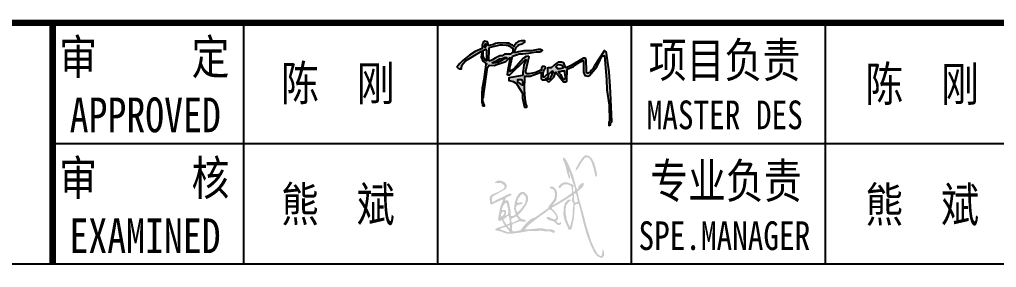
# Model space of a CAD drawing. Extents: x 1155 to 1768, y 184 to 461.
# Drawn here: x 1458.7 to 1523.4, y 184.1 to 200.5 of the extents above; entities that cross this region are included whole.
import ezdxf
from ezdxf.enums import TextEntityAlignment as Align

# ---------------------------------------------------------------- set-up
doc = ezdxf.new("R2010")
doc.units = 0
doc.header["$LTSCALE"] = 0.125
for name, color, linetype in [('pp-com', 7, 'Continuous'), ('PUB_TITLE', 4, 'Continuous'), ('签名图层', 6, 'Continuous')]:
    doc.layers.add(name, color=color, linetype=linetype)
doc.styles.add('统一文字', font='', dxfattribs={"width": 0.8})
doc.styles.get('统一文字').set_extended_font_data('SimSun')

# ---------------------------------------------------------------- blocks, each defined once
blk = doc.blocks.new('cg')
h = blk.add_hatch(color=256)
h.dxf.hatch_style = 1
h.paths.add_polyline_path([(271371.6, 17706), (271376.3, 17714.4), (271376.1, 17726), (271399.4, 17755.1), (271506.8, 17819), (271507.5, 17810.5), (271507.5, 17804.1), (271503.7, 17779.6), (271511.8, 17764.4), (271516.6, 17753.2), (271540.6, 17733.3), (271538.8, 17734.8), (271534.3, 17730.3), (271521.8, 17630.3), (271510.5, 17574), (271508.1, 17538), (271508.1, 17477.1), (271512.2, 17473.4), (271513.4, 17460), (271518.8, 17456.5), (271525.7, 17456.5), (271525.7, 17461), (271524.9, 17465.2), (271520.2, 17468.6), (271520.2, 17475.1), (271520.2, 17480.5), (271515.9, 17484.5), (271515.9, 17511.6), (271520.1, 17511.6), (271521.1, 17539.4), (271546.5, 17711.6), (271558.1, 17725.6), (271591, 17724.9), (271607.5, 17729.7), (271642, 17742.1), (271667.5, 17751.3), (271691.8, 17775.9), (271695.8, 17774.9), (271680.5, 17696.5), (271676.9, 17663.4), (271683.9, 17662.6), (271693.3, 17661.6), (271795.6, 17762.5), (271795.6, 17762.5), (271799.5, 17763.9), (271800.9, 17757.4), (271797.4, 17751.8), (271787.1, 17728), (271784.2, 17707.5), (271780.3, 17679.2), (271780.3, 17662), (271777.2, 17658.7), (271687.4, 17642.1), (271687.4, 17624.4), (271699, 17622.6), (271716.6, 17617.1), (271738.3, 17604.4), (271758.9, 17572.7), (271777.3, 17541.4), (271777.3, 17508.7), (271782.4, 17487.1), (271790.8, 17448.9), (271807, 17448.9), (271807, 17458.4), (271803.2, 17464.3), (271794.5, 17506.4), (271791.4, 17565.5), (271794.1, 17645), (271794.3, 17653.9), (271829.5, 17652.6), (271902, 17679.8), (271902, 17636.5), (271908.6, 17628.3), (271920, 17628.3), (271930.1, 17628.3), (271935.9, 17639.8), (271935.9, 17639.8), (271936.2, 17626.4), (271943.9, 17620.4), (271949.9, 17617.8), (271956.7, 17617.8), (271984.7, 17647.6), (271997.6, 17679.2), (271997.6, 17679.2), (272049, 17615.2), (272062, 17615.4), (272072.1, 17620.9), (272073, 17699), (272115.7, 17717.7), (272162.1, 17748.7), (272172.8, 17755.9), (272183, 17755.9), (272183, 17743.5), (272183, 17739.1), (272183, 17733.6), (272183, 17680.5), (272191.7, 17658.8), (272210.6, 17653.2), (272220.6, 17658.6), (272270.4, 17716.1), (272292.7, 17762.3), (272300.6, 17778.6), (272309.2, 17787.7), (272320.3, 17787.7), (272334.4, 17632), (272335.7, 17562.8), (272352.3, 17461), (272355.1, 17358.4), (272350.6, 17349.4), (272350.6, 17338.2), (272350.6, 17327.2), (272361.6, 17331.7), (272361.6, 17342.4), (272361.6, 17342.4), (272368.7, 17350.3), (272363.6, 17499.3), (272357.8, 17584.4), (272351.2, 17682.7), (272334.1, 17805.7), (272332.8, 17815), (272325.6, 17820.2), (272320.1, 17824.2), (272286.8, 17772.7), (272255.5, 17721.8), (272242.9, 17702.3), (272227.6, 17689.5), (272227.6, 17681.8), (272221.7, 17677.1), (272212.6, 17672.5), (272206.5, 17672.9), (272200.9, 17678.1), (272200.9, 17685.5), (272200.9, 17688.8), (272198.9, 17762.3), (272193.3, 17773.2), (272182.9, 17773.2), (272099.2, 17723.9), (272086.8, 17718.1), (272081, 17715.3), (272071.2, 17710.6), (272062.9, 17710.6), (272053.6, 17734.2), (272049.4, 17741.1), (272037.2, 17746.6), (272019.7, 17746.6), (272014.8, 17746.6), (272000.5, 17737.4), (271986.7, 17727.4), (271968.4, 17707.6), (271950, 17707.6), (271942.4, 17706.7), (271942.4, 17666.2), (271937.5, 17661.5), (271926.6, 17651), (271921.3, 17646.6), (271917.7, 17646.6), (271914.7, 17659.6), (271914.7, 17672.6), (271917.2, 17682.5), (271918.5, 17687.8), (271920.6, 17696.4), (271925.6, 17701.5), (271929.8, 17706.2), (271929.8, 17713), (271922.1, 17717.5), (271914.9, 17717.5), (271908.9, 17717.5), (271903.6, 17709.1), (271903.6, 17700.6), (271903.6, 17692.9), (271900.2, 17692.9), (271865.4, 17677.4), (271844.5, 17673.1), (271819.1, 17668.9), (271809.8, 17668.9), (271801.4, 17672.7), (271796.7, 17680.1), (271814.7, 17754.9), (271818.9, 17771.9), (271821.4, 17782.5), (271814.4, 17786.3), (271801.6, 17784.1), (271784.8, 17772.3), (271736.9, 17718.3), (271720, 17699.3), (271704.6, 17690.3), (271694, 17684.1), (271694, 17708.9), (271712.2, 17785.7), (271744.2, 17796.7), (271756.2, 17800.8), (271780.8, 17800.8), (271819.3, 17806.8), (271841, 17810.1), (271871.3, 17814.8), (271890.6, 17814.8), (271903.1, 17819.6), (271911.2, 17822.6), (271897.7, 17830.2), (271880.9, 17830.2), (271859.8, 17825.7), (271835.2, 17820.3), (271811.3, 17822), (271786.3, 17822), (271764.1, 17816.5), (271752.2, 17813.6), (271735.7, 17810.4), (271723.2, 17810.4), (271735.4, 17842.6), (271747, 17855), (271752.3, 17860.7), (271767.1, 17866.3), (271779.5, 17871), (271793.6, 17879.4), (271793.6, 17887.4), (271785.1, 17887.1), (271768.9, 17886.5), (271748.8, 17882.8), (271738.4, 17874.9), (271729.9, 17863.9), (271723, 17855), (271723, 17850.2), (271711, 17858.1), (271704.9, 17862.1), (271690.4, 17871.6), (271671, 17871.6), (271620.6, 17875.1), (271598.6, 17870.5), (271585.4, 17862.8), (271558.1, 17857.6), (271552, 17857.6), (271546.5, 17881.2), (271546.5, 17881.2), (271528.1, 17885.2), (271518, 17879.3), (271514.9, 17870.2), (271511.8, 17860.8), (271511.8, 17842), (271511.8, 17835.9), (271465.4, 17816.8), (271427.3, 17792.5), (271383.6, 17757.8), (271362.7, 17738.1), (271350.5, 17722.9), (271346.5, 17720.7), (271343.7, 17715.7), (271346.5, 17710), (271352.8, 17705.7), (271362.7, 17702.4), (271373.8, 17702.4), (271371.6, 17706)])
h.paths.add_polyline_path([(271755.2, 17631.1), (271770.4, 17631.9), (271777, 17618.3), (271779.3, 17606.3), (271778.9, 17594.3), (271763, 17605.1), (271746.9, 17616.1), (271746.1, 17630.6)], flags=16)
h.paths.add_polyline_path([(271575.4, 17741.2), (271604.8, 17755.8), (271617.6, 17762.2), (271628.7, 17767.4), (271644.5, 17771.1), (271648.8, 17773.1), (271659, 17777.6), (271667.8, 17777.6), (271671.5, 17777.6), (271671.5, 17770.9), (271666.3, 17770.9), (271654.9, 17765.7), (271646.5, 17761.9), (271637.4, 17755.8), (271623.5, 17749.1), (271613.6, 17744.3), (271600.9, 17742.2), (271587, 17739), (271575.4, 17741.2)], flags=16)
h.paths.add_polyline_path([(271555.5, 17752.8), (271556.4, 17836.3), (271558.6, 17841.9), (271565.3, 17846.5), (271630.4, 17860.5), (271646.1, 17860.5), (271670, 17859.8), (271680.6, 17859.5), (271691.1, 17853), (271701.3, 17846.7), (271713.2, 17839.3), (271713.2, 17822.3), (271713.2, 17811.7), (271696.6, 17799.1), (271658.4, 17799.1), (271642.7, 17789.2), (271628.3, 17789.2), (271610.3, 17780.3), (271596.6, 17772.1), (271580, 17762.2), (271570.5, 17756.5), (271555.5, 17752.8)], flags=16)
h.paths.add_polyline_path([(271517.9, 17821.7), (271520.2, 17824.7), (271526.7, 17828.3), (271531.7, 17831.1), (271535.3, 17833.1), (271539.1, 17826.1), (271539.1, 17822.7), (271538.5, 17754.5), (271533.9, 17757.6), (271530.3, 17762.2), (271522.5, 17773.5), (271519.9, 17777.3), (271519.9, 17781.8), (271517.9, 17784.7), (271517.9, 17821.7)], flags=16)
h.paths.add_polyline_path([(271533.6, 17866.5), (271529.4, 17863.2), (271528.3, 17860), (271525.3, 17856.8), (271524.2, 17851.6), (271524.5, 17847), (271527.2, 17845.2), (271529.6, 17845.2), (271532.8, 17845.2), (271535.2, 17850.1), (271537.4, 17854.6), (271538.6, 17860.1), (271538.6, 17863.9), (271536.8, 17865.5), (271533.6, 17866.5)], flags=16)
h.paths.add_polyline_path([(271980.8, 17681), (271976.2, 17687.2), (271972, 17684), (271963.7, 17677.8), (271954.7, 17669.6), (271948.1, 17663.7), (271948.1, 17651.8), (271943.5, 17642.8), (271943.5, 17636), (271950.3, 17636), (271956.9, 17636), (271965, 17647.7), (271975.2, 17662.3), (271975.2, 17672.4), (271982.9, 17678.2)], flags=16)
h.paths.add_polyline_path([(271999.1, 17715.7), (272008.3, 17724.9), (272014.9, 17731.5), (272028.5, 17729.1), (272039.3, 17727.2), (272043.6, 17718.3), (272048.2, 17709), (272044.3, 17707.1), (272033.8, 17704.3), (272026.7, 17702.8), (272016.4, 17702.8), (272009.2, 17702.8), (272005.6, 17708.2), (271998.6, 17715.3)], flags=16)
h.paths.add_polyline_path([(272017.3, 17680.1), (272018.6, 17684.1), (272027.2, 17684.1), (272040.8, 17688), (272046.3, 17689.6), (272056.6, 17689.6), (272056.6, 17676.8), (272059, 17663.2), (272063.2, 17645.9), (272057.7, 17635.8), (272054.4, 17630.5), (272047.1, 17635.1), (272038.8, 17650.5), (272032.2, 17662.8), (272022.6, 17670.9), (272017.3, 17680.1)], flags=16)
for points in [[(271371.6, 17706), (271376.3, 17714.4), (271376.1, 17726), (271399.4, 17755.1), (271506.8, 17819), (271507.5, 17810.5), (271507.5, 17804.1), (271503.7, 17779.6), (271511.8, 17764.4), (271516.6, 17753.2), (271540.6, 17733.3), (271538.8, 17734.8), (271534.3, 17730.3), (271521.8, 17630.3), (271510.5, 17574), (271508.1, 17538), (271508.1, 17477.1), (271512.2, 17473.4), (271513.4, 17460), (271518.8, 17456.5), (271525.7, 17456.5), (271525.7, 17461), (271524.9, 17465.2), (271520.2, 17468.6), (271520.2, 17475.1), (271520.2, 17480.5), (271515.9, 17484.5), (271515.9, 17511.6), (271520.1, 17511.6), (271521.1, 17539.4), (271546.5, 17711.6), (271558.1, 17725.6), (271591, 17724.9), (271607.5, 17729.7), (271642, 17742.1), (271667.5, 17751.3), (271691.8, 17775.9), (271695.8, 17774.9), (271680.5, 17696.5), (271676.9, 17663.4), (271683.9, 17662.6), (271693.3, 17661.6), (271795.6, 17762.5), (271795.6, 17762.5), (271799.5, 17763.9), (271800.9, 17757.4), (271797.4, 17751.8), (271787.1, 17728), (271784.2, 17707.5), (271780.3, 17679.2), (271780.3, 17662), (271777.2, 17658.7), (271687.4, 17642.1), (271687.4, 17624.4), (271699, 17622.6), (271716.6, 17617.1), (271738.3, 17604.4), (271758.9, 17572.7), (271777.3, 17541.4), (271777.3, 17508.7), (271782.4, 17487.1), (271790.8, 17448.9), (271807, 17448.9), (271807, 17458.4), (271803.2, 17464.3), (271794.5, 17506.4), (271791.4, 17565.5), (271794.1, 17645), (271794.3, 17653.9), (271829.5, 17652.6), (271902, 17679.8), (271902, 17636.5), (271908.6, 17628.3), (271920, 17628.3), (271930.1, 17628.3), (271935.9, 17639.8), (271935.9, 17639.8), (271936.2, 17626.4), (271943.9, 17620.4), (271949.9, 17617.8), (271956.7, 17617.8), (271984.7, 17647.6), (271997.6, 17679.2), (271997.6, 17679.2), (272049, 17615.2), (272062, 17615.4), (272072.1, 17620.9), (272073, 17699), (272115.7, 17717.7), (272162.1, 17748.7), (272172.8, 17755.9), (272183, 17755.9), (272183, 17743.5), (272183, 17739.1), (272183, 17733.6), (272183, 17680.5), (272191.7, 17658.8), (272210.6, 17653.2), (272220.6, 17658.6), (272270.4, 17716.1), (272292.7, 17762.3), (272300.6, 17778.6), (272309.2, 17787.7), (272320.3, 17787.7), (272334.4, 17632), (272335.7, 17562.8), (272352.3, 17461), (272355.1, 17358.4), (272350.6, 17349.4), (272350.6, 17338.2), (272350.6, 17327.2), (272361.6, 17331.7), (272361.6, 17342.4), (272361.6, 17342.4), (272368.7, 17350.3), (272363.6, 17499.3), (272357.8, 17584.4), (272351.2, 17682.7), (272334.1, 17805.7), (272332.8, 17815), (272325.6, 17820.2), (272320.1, 17824.2), (272286.8, 17772.7), (272255.5, 17721.8), (272242.9, 17702.3), (272227.6, 17689.5), (272227.6, 17681.8), (272221.7, 17677.1), (272212.6, 17672.5), (272206.5, 17672.9), (272200.9, 17678.1), (272200.9, 17685.5), (272200.9, 17688.8), (272198.9, 17762.3), (272193.3, 17773.2), (272182.9, 17773.2), (272099.2, 17723.9), (272086.8, 17718.1), (272081, 17715.3), (272071.2, 17710.6), (272062.9, 17710.6), (272053.6, 17734.2), (272049.4, 17741.1), (272037.2, 17746.6), (272019.7, 17746.6), (272014.8, 17746.6), (272000.5, 17737.4), (271986.7, 17727.4), (271968.4, 17707.6), (271950, 17707.6), (271942.4, 17706.7), (271942.4, 17666.2), (271937.5, 17661.5), (271926.6, 17651), (271921.3, 17646.6), (271917.7, 17646.6), (271914.7, 17659.6), (271914.7, 17672.6), (271917.2, 17682.5), (271918.5, 17687.8), (271920.6, 17696.4), (271925.6, 17701.5), (271929.8, 17706.2), (271929.8, 17713), (271922.1, 17717.5), (271914.9, 17717.5), (271908.9, 17717.5), (271903.6, 17709.1), (271903.6, 17700.6), (271903.6, 17692.9), (271900.2, 17692.9), (271865.4, 17677.4), (271844.5, 17673.1), (271819.1, 17668.9), (271809.8, 17668.9), (271801.4, 17672.7), (271796.7, 17680.1), (271814.7, 17754.9), (271818.9, 17771.9), (271821.4, 17782.5), (271814.4, 17786.3), (271801.6, 17784.1), (271784.8, 17772.3), (271736.9, 17718.3), (271720, 17699.3), (271704.6, 17690.3), (271694, 17684.1), (271694, 17708.9), (271712.2, 17785.7), (271744.2, 17796.7), (271756.2, 17800.8), (271780.8, 17800.8), (271819.3, 17806.8), (271841, 17810.1), (271871.3, 17814.8), (271890.6, 17814.8), (271903.1, 17819.6), (271911.2, 17822.6), (271897.7, 17830.2), (271880.9, 17830.2), (271859.8, 17825.7), (271835.2, 17820.3), (271811.3, 17822), (271786.3, 17822), (271764.1, 17816.5), (271752.2, 17813.6), (271735.7, 17810.4), (271723.2, 17810.4), (271735.4, 17842.6), (271747, 17855), (271752.3, 17860.7), (271767.1, 17866.3), (271779.5, 17871), (271793.6, 17879.4), (271793.6, 17887.4), (271785.1, 17887.1), (271768.9, 17886.5), (271748.8, 17882.8), (271738.4, 17874.9), (271729.9, 17863.9), (271723, 17855), (271723, 17850.2), (271711, 17858.1), (271704.9, 17862.1), (271690.4, 17871.6), (271671, 17871.6), (271620.6, 17875.1), (271598.6, 17870.5), (271585.4, 17862.8), (271558.1, 17857.6), (271552, 17857.6), (271546.5, 17881.2), (271546.5, 17881.2), (271528.1, 17885.2), (271518, 17879.3), (271514.9, 17870.2), (271511.8, 17860.8), (271511.8, 17842), (271511.8, 17835.9), (271465.4, 17816.8), (271427.3, 17792.5), (271383.6, 17757.8), (271362.7, 17738.1), (271350.5, 17722.9), (271346.5, 17720.7), (271343.7, 17715.7), (271346.5, 17710), (271352.8, 17705.7), (271362.7, 17702.4), (271373.8, 17702.4), (271371.6, 17706)], [(271533.6, 17866.5), (271529.4, 17863.2), (271528.3, 17860), (271525.3, 17856.8), (271524.2, 17851.6), (271524.5, 17847), (271527.2, 17845.2), (271529.6, 17845.2), (271532.8, 17845.2), (271535.2, 17850.1), (271537.4, 17854.6), (271538.6, 17860.1), (271538.6, 17863.9), (271536.8, 17865.5), (271533.6, 17866.5)], [(271555.5, 17752.8), (271556.4, 17836.3), (271558.6, 17841.9), (271565.3, 17846.5), (271630.4, 17860.5), (271646.1, 17860.5), (271670, 17859.8), (271680.6, 17859.5), (271691.1, 17853), (271701.3, 17846.7), (271713.2, 17839.3), (271713.2, 17822.3), (271713.2, 17811.7), (271696.6, 17799.1), (271658.4, 17799.1), (271642.7, 17789.2), (271628.3, 17789.2), (271610.3, 17780.3), (271596.6, 17772.1), (271580, 17762.2), (271570.5, 17756.5), (271555.5, 17752.8)], [(271517.9, 17821.7), (271520.2, 17824.7), (271526.7, 17828.3), (271531.7, 17831.1), (271535.3, 17833.1), (271539.1, 17826.1), (271539.1, 17822.7), (271538.5, 17754.5), (271533.9, 17757.6), (271530.3, 17762.2), (271522.5, 17773.5), (271519.9, 17777.3), (271519.9, 17781.8), (271517.9, 17784.7), (271517.9, 17821.7)], [(271575.4, 17741.2), (271604.8, 17755.8), (271617.6, 17762.2), (271628.7, 17767.4), (271644.5, 17771.1), (271648.8, 17773.1), (271659, 17777.6), (271667.8, 17777.6), (271671.5, 17777.6), (271671.5, 17770.9), (271666.3, 17770.9), (271654.9, 17765.7), (271646.5, 17761.9), (271637.4, 17755.8), (271623.5, 17749.1), (271613.6, 17744.3), (271600.9, 17742.2), (271587, 17739), (271575.4, 17741.2)], [(271999.1, 17715.7), (272008.3, 17724.9), (272014.9, 17731.5), (272028.5, 17729.1), (272039.3, 17727.2), (272043.6, 17718.3), (272048.2, 17709), (272044.3, 17707.1), (272033.8, 17704.3), (272026.7, 17702.8), (272016.4, 17702.8), (272009.2, 17702.8), (272005.6, 17708.2), (271998.6, 17715.3)], [(271980.8, 17681), (271976.2, 17687.2), (271972, 17684), (271963.7, 17677.8), (271954.7, 17669.6), (271948.1, 17663.7), (271948.1, 17651.8), (271943.5, 17642.8), (271943.5, 17636), (271950.3, 17636), (271956.9, 17636), (271965, 17647.7), (271975.2, 17662.3), (271975.2, 17672.4), (271982.9, 17678.2)], [(272017.3, 17680.1), (272018.6, 17684.1), (272027.2, 17684.1), (272040.8, 17688), (272046.3, 17689.6), (272056.6, 17689.6), (272056.6, 17676.8), (272059, 17663.2), (272063.2, 17645.9), (272057.7, 17635.8), (272054.4, 17630.5), (272047.1, 17635.1), (272038.8, 17650.5), (272032.2, 17662.8), (272022.6, 17670.9), (272017.3, 17680.1)], [(271755.2, 17631.1), (271770.4, 17631.9), (271777, 17618.3), (271779.3, 17606.3), (271778.9, 17594.3), (271763, 17605.1), (271746.9, 17616.1), (271746.1, 17630.6)]]:
    blk.add_lwpolyline(points, close=True)

msp = doc.modelspace()

# ---------------------------------------------------------------- hatches: boundary and pattern name
at = {"layer": '签名图层'}
h = msp.add_hatch(color=0, dxfattribs=at)
h.paths.add_polyline_path([(1495.038, 191.016), (1494.883, 191.262), (1494.765, 191.338), (1494.731, 191.29), (1494.731, 191.188), (1494.844, 190.982), (1494.941, 190.656), (1495.003, 190.346), (1495.131, 189.969), (1495.197, 189.922), (1495.197, 190.113), (1495.147, 190.276), (1495.147, 190.416), (1495.197, 190.291), (1495.279, 190.027), (1495.386, 189.714), (1495.496, 189.41), (1495.546, 189.18), (1495.514, 189.081), (1495.434, 189.081), (1495.393, 189.211), (1495.393, 189.351), (1495.449, 189.392), (1495.449, 189.468), (1495.406, 189.534), (1495.284, 189.592), (1495.023, 189.683), (1494.787, 189.683), (1494.599, 189.586), (1494.465, 189.437), (1494.465, 189.322), (1494.56, 189.322), (1494.642, 189.428), (1494.77, 189.534), (1494.968, 189.573), (1495.168, 189.515), (1495.291, 189.437), (1495.315, 189.3), (1495.349, 189.061), (1495.317, 188.976), (1494.879, 188.669), (1494.315, 188.328), (1494.042, 188.167), (1494.11, 188.266), (1494.29, 188.492), (1494.346, 188.768), (1494.346, 189.072), (1494.228, 189.279), (1494.092, 189.416), (1493.921, 189.416), (1493.859, 189.341), (1493.937, 189.279), (1494.092, 189.23), (1494.178, 189.121), (1494.216, 188.892), (1494.169, 188.597), (1493.975, 188.332), (1493.808, 188.131), (1493.752, 187.973), (1493.423, 187.743), (1492.883, 187.365), (1492.648, 187.285), (1492.4, 187.08), (1492.117, 186.77), (1491.925, 186.525), (1491.572, 186.441), (1491.41, 186.441), (1491.364, 186.578), (1491.364, 186.789), (1491.386, 186.906), (1491.475, 186.968), (1491.727, 187.049), (1491.843, 187.119), (1491.985, 187.119), (1492.047, 187.081), (1492.156, 187.081), (1492.267, 187.081), (1492.267, 187.187), (1492.149, 187.234), (1492.039, 187.234), (1491.921, 187.321), (1491.779, 187.49), (1491.779, 187.557), (1491.87, 187.624), (1492.078, 187.866), (1492.3, 188.188), (1492.418, 188.466), (1492.418, 188.754), (1492.342, 188.884), (1492.157, 189.064), (1491.995, 189.064), (1491.84, 188.97), (1491.662, 188.705), (1491.546, 188.354), (1491.5, 187.932), (1491.605, 187.578), (1491.576, 187.546), (1491.433, 187.467), (1491.295, 187.467), (1491.269, 187.551), (1491.269, 187.781), (1491.181, 188.255), (1491.134, 188.427), (1491.023, 188.53), (1490.909, 188.472), (1490.909, 188.558), (1490.992, 188.697), (1491.184, 188.783), (1491.329, 188.836), (1491.329, 188.908), (1491.254, 188.961), (1491.095, 188.894), (1490.8, 188.749), (1490.425, 188.574), (1490.203, 188.452), (1490.089, 188.388), (1490.047, 188.388), (1490.047, 188.483), (1490.047, 188.678), (1490.119, 188.781), (1490.331, 188.901), (1490.65, 189.087), (1490.926, 189.234), (1491.028, 189.409), (1490.989, 189.559), (1490.875, 189.701), (1490.633, 189.801), (1490.386, 189.801), (1490.191, 189.643), (1490.386, 189.641), (1490.659, 189.641), (1490.841, 189.501), (1490.881, 189.362), (1490.793, 189.261), (1490.493, 189.084), (1490.039, 188.884), (1489.894, 188.732), (1489.894, 188.503), (1489.929, 188.266), (1490.036, 188.217), (1490.218, 188.33), (1490.566, 188.479), (1490.747, 188.575), (1490.747, 188.455), (1490.6, 188.108), (1490.534, 187.801), (1490.47, 187.419), (1490.434, 187.189), (1490.581, 187.132), (1490.687, 187.21), (1490.723, 187.131), (1490.821, 186.946), (1490.88, 186.837), (1490.581, 186.735), (1490.304, 186.631), (1490.239, 186.55), (1490.322, 186.497), (1490.547, 186.461), (1490.776, 186.378), (1491.037, 186.287), (1491.315, 186.287), (1491.924, 186.368), (1492.452, 186.465), (1492.837, 186.465), (1493.325, 186.489), (1493.576, 186.44), (1493.888, 186.44), (1494.035, 186.382), (1494.103, 186.327), (1494.218, 186.416), (1494.154, 186.514), (1494.001, 186.572), (1493.687, 186.572), (1493.383, 186.644), (1493.124, 186.644), (1492.71, 186.595), (1492.319, 186.566), (1492.253, 186.591), (1492.29, 186.676), (1492.503, 186.896), (1492.913, 187.212), (1493.308, 187.506), (1493.614, 187.722), (1493.824, 187.89), (1493.911, 187.89), (1494.019, 187.799), (1494.155, 187.657), (1494.293, 187.478), (1494.293, 187.299), (1494.185, 187.238), (1494.004, 187.291), (1493.798, 187.391), (1493.662, 187.391), (1493.662, 187.308), (1493.762, 187.221), (1493.9, 187.168), (1494.104, 187.116), (1494.23, 187.017), (1494.389, 186.874), (1494.527, 186.874), (1494.618, 186.951), (1494.618, 187.038), (1494.574, 187.063), (1494.52, 187.021), (1494.448, 186.993), (1494.365, 187.042), (1494.3, 187.123), (1494.3, 187.161), (1494.41, 187.252), (1494.41, 187.416), (1494.336, 187.582), (1494.174, 187.802), (1494.022, 187.924), (1494.022, 188.008), (1494.092, 188.07), (1494.298, 188.176), (1494.751, 188.438), (1495.142, 188.697), (1495.325, 188.816), (1495.386, 188.816), (1495.386, 188.744), (1495.34, 188.572), (1495.34, 188.423), (1495.431, 188.314), (1495.431, 188.163), (1495.385, 187.897), (1495.385, 187.591), (1495.334, 187.229), (1495.215, 186.775), (1495.155, 186.775), (1495.108, 186.921), (1494.979, 187.24), (1494.922, 187.633), (1494.922, 187.966), (1494.978, 188.211), (1495.153, 188.424), (1495.248, 188.467), (1495.248, 188.526), (1495.164, 188.561), (1495.046, 188.515), (1494.879, 188.327), (1494.798, 188.077), (1494.763, 187.572), (1494.86, 187.131), (1495.03, 186.784), (1495.11, 186.561), (1495.25, 186.561), (1495.315, 186.639), (1495.385, 186.964), (1495.468, 187.331), (1495.504, 187.872), (1495.504, 188.173), (1495.614, 188.24), (1495.775, 188.283), (1495.879, 187.916), (1496.044, 187.207), (1496.221, 186.549), (1496.351, 186.116), (1496.599, 185.495), (1496.791, 185.085), (1497.011, 184.802), (1497.184, 184.716), (1497.27, 184.68), (1497.337, 184.709), (1497.448, 184.805), (1497.448, 185.095), (1497.373, 185.296), (1497.373, 185.21), (1497.33, 184.939), (1497.285, 184.819), (1497.21, 184.819), (1497.112, 184.884), (1497.018, 184.973), (1496.837, 185.283), (1496.601, 185.809), (1496.297, 186.791), (1496.062, 187.7), (1495.799, 188.618), (1495.697, 189.064), (1495.777, 189.146), (1495.976, 189.312), (1496.11, 189.508), (1496.11, 189.624), (1496.049, 189.67), (1495.932, 189.592), (1495.764, 189.414), (1495.764, 189.293), (1495.712, 189.223), (1495.671, 189.252), (1495.616, 189.369), (1495.518, 189.748), (1495.395, 190.174), (1495.245, 190.556)])
h.paths.add_polyline_path([(1495.565, 188.981), (1495.639, 188.838), (1495.712, 188.482), (1495.712, 188.389), (1495.54, 188.352), (1495.476, 188.461), (1495.476, 188.698), (1495.476, 188.924)], flags=16)
h.paths.add_polyline_path([(1492.25, 188.78), (1492.297, 188.587), (1492.22, 188.291), (1491.962, 187.927), (1491.713, 187.699), (1491.636, 187.903), (1491.636, 188.09), (1491.696, 188.176), (1491.826, 188.214), (1492.054, 188.261), (1492.054, 188.344), (1491.974, 188.386), (1491.864, 188.341), (1491.696, 188.341), (1491.696, 188.389), (1491.767, 188.599), (1491.95, 188.857), (1492.051, 188.922), (1492.149, 188.886)], flags=16)
h.paths.add_polyline_path([(1491.022, 188.306), (1491.064, 188.099), (1491.121, 187.835), (1491.121, 187.664), (1491.055, 187.538), (1490.905, 187.481), (1490.965, 187.607), (1490.965, 187.811), (1490.896, 187.862), (1490.761, 187.862), (1490.695, 187.874), (1490.752, 188.09), (1490.869, 188.264), (1490.938, 188.339)], flags=16)
h.paths.add_polyline_path([(1491.678, 187.417), (1491.773, 187.309), (1491.81, 187.231), (1491.758, 187.187), (1491.582, 187.093), (1491.406, 187.015), (1491.342, 187.015), (1491.302, 187.173), (1491.321, 187.21), (1491.321, 187.281), (1491.464, 187.342), (1491.608, 187.417)], flags=16)
h.paths.add_polyline_path([(1491.142, 187.462), (1491.172, 187.396), (1491.202, 187.203), (1491.202, 186.986), (1491.112, 186.927), (1491.021, 186.891), (1490.941, 186.982), (1490.836, 187.15), (1490.784, 187.229), (1490.951, 187.339), (1491.022, 187.416), (1491.086, 187.462)], flags=16)
h.paths.add_polyline_path([(1490.861, 187.709), (1490.841, 187.629), (1490.77, 187.493), (1490.71, 187.437), (1490.659, 187.448), (1490.627, 187.553), (1490.673, 187.665), (1490.741, 187.73), (1490.808, 187.755)], flags=16)
h.paths.add_polyline_path([(1491.215, 186.855), (1491.241, 186.808), (1491.241, 186.702), (1491.211, 186.648), (1491.128, 186.716), (1491.079, 186.796), (1491.157, 186.855)], flags=16)
h.paths.add_polyline_path([(1491.01, 186.697), (1491.102, 186.57), (1491.189, 186.46), (1491.189, 186.418), (1491.146, 186.384), (1490.925, 186.447), (1490.738, 186.523), (1490.594, 186.57), (1490.594, 186.631), (1490.707, 186.676), (1490.912, 186.733)], flags=16)
h.paths.add_polyline_path([(1496.035, 191.119), (1496.195, 191.314), (1496.321, 191.363), (1496.432, 191.321), (1496.551, 191.198), (1496.657, 190.973), (1496.762, 190.641), (1496.829, 190.351), (1496.88, 190.129), (1496.94, 190.059), (1497.001, 190.11), (1497.001, 190.242), (1496.954, 190.437), (1496.873, 190.741), (1496.78, 191.02), (1496.673, 191.229), (1496.481, 191.437), (1496.332, 191.48), (1496.207, 191.48), (1496.042, 191.344), (1495.817, 191.017), (1495.625, 190.67), (1495.576, 190.492), (1495.643, 190.512), (1495.743, 190.63), (1495.868, 190.864)])

# ---------------------------------------------------------------- linework, layer by layer
at = {"color": 7}
msp.add_line((1460.945, 192.267), (1576.634, 192.267), dxfattribs=at)
at = {"layer": 'pp-com'}
msp.add_lwpolyline([(1767.624, 184.267), (1382.624, 184.267)], dxfattribs=at)
at = {"layer": 'PUB_TITLE', "color": 7, "const_width": 0.429}
for points in [[(1382.624, 200.267), (1767.624, 200.267)], [(1460.945, 200.267), (1460.945, 185.267)], [(1460.945, 200.267), (1460.945, 184.267)]]:
    msp.add_lwpolyline(points, dxfattribs=at)
at = {"layer": 'PUB_TITLE', "color": 7}
for points in [[(1473.575, 200.267), (1473.575, 184.267)], [(1486.42, 200.267), (1486.42, 184.267)], [(1499.265, 200.267), (1499.265, 185.267)], [(1499.265, 200.267), (1499.265, 184.267)], [(1512.109, 200.267), (1512.109, 184.267)]]:
    msp.add_lwpolyline(points, dxfattribs=at)

# ---------------------------------------------------------------- block references
at = {"xscale": 0.01000000000931323, "yscale": 0.01000000000931323, "zscale": 0.01}
msp.add_blockref('cg', (-1225.72, 20.194), dxfattribs=at)

# ---------------------------------------------------------------- texts
at = {"color": 7, "style": '统一文字', "width": 0.8}
for s, height, p in [('审     定', 2.3, (1461.372, 196.848)), ('项目负责', 2.3, (1500.418, 196.647)), ('陈  刚', 2.3, (1476.072, 195.111)), ('APPROVED', 2.3, (1462.067, 193.015)), ('MASTER DES', 1.9, (1500.283, 193.214)), ('审     核', 2.3, (1461.372, 188.836)), ('专业负责', 2.3, (1500.509, 188.642)), ('熊  斌', 2.3, (1476.072, 187.091)), ('EXAMINED', 2.3, (1462.052, 185.002)), ('SPE.MANAGER', 1.90001, (1499.742, 185.209))]:
    msp.add_text(s, height=height, dxfattribs=at).set_placement(p)
for s, p in [('陈  刚', (1518.532, 196.267)), ('熊  斌', (1518.532, 188.267))]:
    msp.add_text(s, height=2.3, dxfattribs=at).set_placement(p, align=Align.MIDDLE)

doc.saveas('drawing.dxf')
